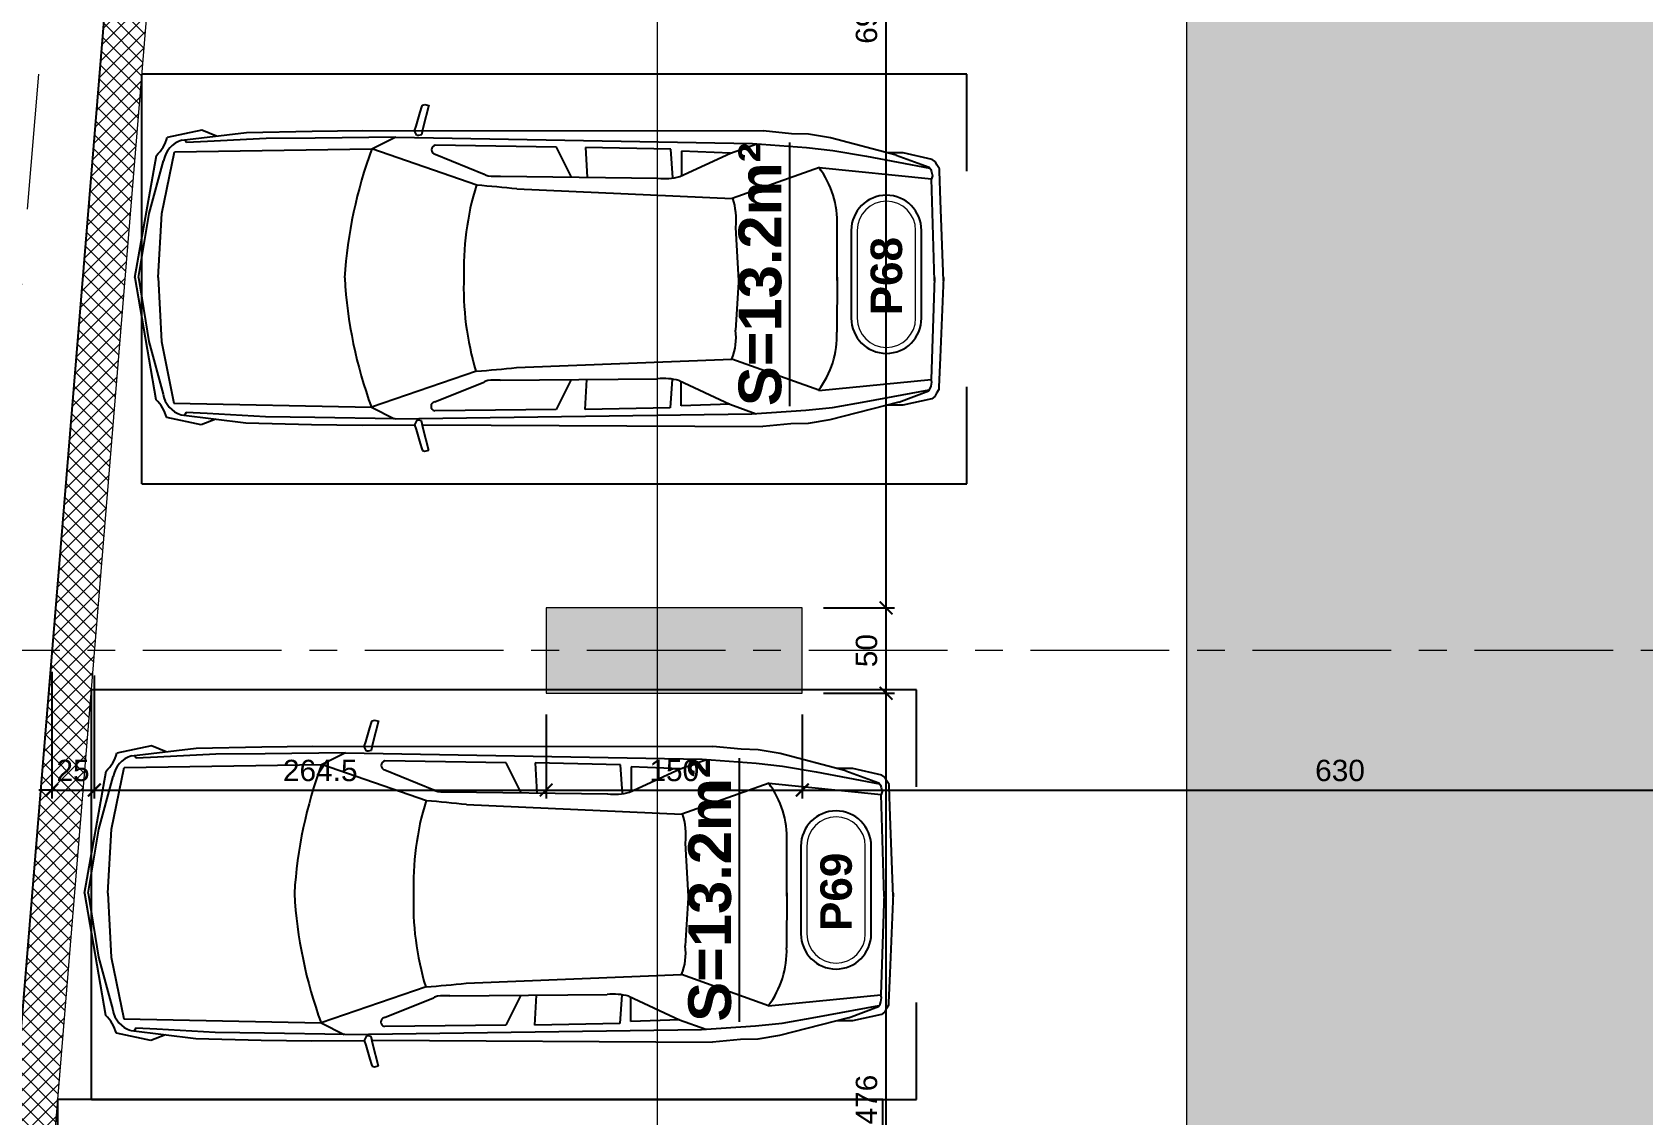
# Model space of a CAD drawing. Header units: centimetres. Extents: x 54080 to 84019, y -57712 to -39496.
# Drawn here: x 54572 to 55515, y -53094 to -52460 of the extents above; entities that cross this region are included whole.
import ezdxf
from ezdxf.enums import TextEntityAlignment as Align

# ---------------------------------------------------------------- set-up
doc = ezdxf.new("R2010")
doc.units = ezdxf.units.CM
doc.header["$LTSCALE"] = 50
doc.header["$MEASUREMENT"] = 0
for name, pattern in [('23486-A01$0${ Chain Double-Dash }', [0]), ('AXES', [2, 1.25, -0.25, 0.25, -0.25]), ('CACHE', [0.375, 0.25, -0.125]), ('CONTINU', [0]), ('Dot & Dashed', [335.138881, 158.75, -88.194444, 0, -88.194437])]:
    doc.linetypes.add(name, pattern=pattern)
doc.layers.get('0').update_dxf_attribs({"color": 8})
for name, color, linetype in [('AXES', 10, 'AXES'), ('BETON COUPE', 3, 'CONTINU'), ('BORD', 5, 'Continuous'), ('COTE 50ème', 1, 'Continuous'), ('FINI', 251, 'Continuous'), ('PILIER', 7, 'Continuous'), ('TEXTE', 7, 'Continuous')]:
    doc.layers.add(name, color=color, linetype=linetype)
for name, color, linetype, lineweight in [('BETON CACHE', 4, 'CACHE', 5), ('BETON HACHURE', 253, 'Continuous', 13), ('EXISTANT COUPE', 251, 'Continuous', 40), ('MACONNERIE COUPE', 7, 'Continuous', 30)]:
    doc.layers.add(name, color=color, linetype=linetype, lineweight=lineweight)
doc.layers.add('HORS GEL', color=7, linetype='CACHE', lineweight=15, true_color=0x00661a)
doc.layers.add('New_2D Drafting - General_Pen_No__4', color=252, linetype='Continuous', lineweight=13, true_color=0x696969)
doc.layers.add('PREFA MUR SUP TRAME', color=7, linetype='Continuous', true_color=0xd7c7ff)
doc.styles.add('BRMNAMES', font='swisseb.ttf', dxfattribs={"height": 20})
doc.styles.add('RS_TEXT_1.50', font='arial.ttf', dxfattribs={"height": 12.5})
doc.styles.add('RS_TXT_50', font='arial.ttf', dxfattribs={"height": 12.5})
doc.dimstyles.new('RS_50CM_LINEAIRE', dxfattribs={"dimscale": 5, "dimtxt": 12.5, "dimasz": 1.5, "dimexe": 1, "dimexo": 2.5, "dimgap": 1, "dimtad": 1, "dimdec": 1, "dimrnd": 0.5, "dimdsep": 46, "dimtxsty": 'RS_TXT_50', "dimblk1": 'ARCHTICK', "dimblk2": 'ARCHTICK', "dimsah": 1, "dimcen": 2.5, "dimdle": 1, "dimclrt": 4, "dimadec": 0, "dimazin": 2, "dimtfac": 1, "dimtdec": 1, "dimtix": 1, "dimtmove": 2, "dimatfit": 3, "dimfxl": 1, "dimtolj": 1, "dimtzin": 0, "dimarcsym": 0})

# ---------------------------------------------------------------- blocks, each defined once
blk = doc.blocks.new('A$C99aa3423')
at = {"layer": 'AXES', "lineweight": 5, "ltscale": 1.3}
blk.add_line((3195, -1960), (-1985, -1960), dxfattribs=at)
at = {"layer": 'HORS GEL', "linetype": '23486-A01$0${ Chain Double-Dash }', "ltscale": 1.2}
blk.add_line((-1265, -1195), (-1265, -4150), dxfattribs=at)
blk = doc.blocks.new('_ArchTick')
at = {"color": 0, "linetype": 'ByBlock', "const_width": 0.15}
blk.add_lwpolyline([(-0.5, -0.5), (0.5, 0.5)], dxfattribs=at)
blk = doc.blocks.new('*D1078')
at = {"layer": 'COTE 50ème', "color": 0, "lineweight": -2, "ltscale": 0.5, "transparency": 16777216}
for p, q in [((55071.72, -53328.36), (55071.72, -52842.36)), ((55035.17, -52847.36), (55076.72, -52847.36)), ((55035.17, -53323.36), (55076.72, -53323.36))]:
    blk.add_line(p, q, dxfattribs=at)
at = {"layer": 'Defpoints', "color": 0, "ltscale": 0.5, "transparency": 16777216}
for p in [(55022.67, -52847.36), (55071.72, -52847.36), (55022.67, -53323.36)]:
    blk.add_point(p, dxfattribs=at)
at = {"layer": 'COTE 50ème', "color": 0, "lineweight": -2, "ltscale": 0.5, "transparency": 16777216, "xscale": 7.5, "yscale": 7.5, "zscale": 7.5}
for p, rotation in [((55071.72, -52847.36), 90), ((55071.72, -53323.36), 270)]:
    blk.add_blockref('_ArchTick', p, dxfattribs=dict(at, rotation=rotation))
at = {"layer": 'COTE 50ème', "color": 4, "ltscale": 0.5, "transparency": 16777216, "insert": (55060.34, -53085.36), "char_height": 12.5, "attachment_point": 5, "rotation": 90, "style": 'RS_TXT_50'}
blk.add_mtext('\\A1;476', dxfattribs=at)
blk = doc.blocks.new('*D1079')
at = {"layer": 'COTE 50ème', "color": 0, "lineweight": -2, "ltscale": 0.5, "transparency": 16777216}
for p, q in [((55071.72, -52852.36), (55071.72, -52792.36)), ((55035.17, -52797.36), (55076.72, -52797.36)), ((55035.17, -52847.36), (55076.72, -52847.36))]:
    blk.add_line(p, q, dxfattribs=at)
at = {"layer": 'Defpoints', "color": 0, "ltscale": 0.5, "transparency": 16777216}
for p in [(55022.67, -52797.36), (55071.72, -52797.36), (55022.67, -52847.36)]:
    blk.add_point(p, dxfattribs=at)
at = {"layer": 'COTE 50ème', "color": 0, "lineweight": -2, "ltscale": 0.5, "transparency": 16777216, "xscale": 7.5, "yscale": 7.5, "zscale": 7.5}
for p, rotation in [((55071.72, -52797.36), 90), ((55071.72, -52847.36), 270)]:
    blk.add_blockref('_ArchTick', p, dxfattribs=dict(at, rotation=rotation))
at = {"layer": 'COTE 50ème', "color": 4, "ltscale": 0.5, "transparency": 16777216, "insert": (55060.34, -52822.36), "char_height": 12.5, "attachment_point": 5, "rotation": 90, "style": 'RS_TXT_50'}
blk.add_mtext('\\A1;50', dxfattribs=at)
blk = doc.blocks.new('*D1080')
at = {"layer": 'COTE 50ème', "color": 0, "lineweight": -2, "ltscale": 0.5, "transparency": 16777216}
for p, q in [((55071.72, -52802.36), (55071.72, -52102.36)), ((55035.17, -52107.36), (55076.72, -52107.36)), ((55035.17, -52797.36), (55076.72, -52797.36))]:
    blk.add_line(p, q, dxfattribs=at)
at = {"layer": 'Defpoints', "color": 0, "ltscale": 0.5, "transparency": 16777216}
for p in [(55022.67, -52107.36), (55071.72, -52107.36), (55022.67, -52797.36)]:
    blk.add_point(p, dxfattribs=at)
at = {"layer": 'COTE 50ème', "color": 0, "lineweight": -2, "ltscale": 0.5, "transparency": 16777216, "xscale": 7.5, "yscale": 7.5, "zscale": 7.5}
for p, rotation in [((55071.72, -52107.36), 90), ((55071.72, -52797.36), 270)]:
    blk.add_blockref('_ArchTick', p, dxfattribs=dict(at, rotation=rotation))
at = {"layer": 'COTE 50ème', "color": 4, "ltscale": 0.5, "transparency": 16777216, "insert": (55060.34, -52452.36), "char_height": 12.5, "attachment_point": 5, "rotation": 90, "style": 'RS_TXT_50'}
blk.add_mtext('\\A1;690', dxfattribs=at)
blk = doc.blocks.new('*D1125')
at = {"layer": 'COTE 50ème', "color": 0, "lineweight": -2, "ltscale": 0.5, "transparency": 16777216}
for p, q in [((54583.01, -52834.86), (54583.01, -52909.02)), ((54607.93, -52836.91), (54607.93, -52909.02)), ((54583.01, -52904.02), (54575.51, -52904.02)), ((54583.01, -52904.02), (54607.93, -52904.02)), ((54607.93, -52904.02), (54615.43, -52904.02))]:
    blk.add_line(p, q, dxfattribs=at)
at = {"layer": 'Defpoints', "color": 0, "ltscale": 0.5, "transparency": 16777216}
for p in [(54583.01, -52822.36), (54607.93, -52824.41), (54607.93, -52904.02)]:
    blk.add_point(p, dxfattribs=at)
at = {"layer": 'COTE 50ème', "color": 0, "lineweight": -2, "ltscale": 0.5, "transparency": 16777216, "xscale": 7.5, "yscale": 7.5, "zscale": 7.5}
blk.add_blockref('_ArchTick', (54583.01, -52904.02), dxfattribs=at)
at = {"layer": 'COTE 50ème', "color": 0, "lineweight": -2, "ltscale": 0.5, "transparency": 16777216, "xscale": 7.5, "yscale": 7.5, "zscale": 7.5, "rotation": 180}
blk.add_blockref('_ArchTick', (54607.93, -52904.02), dxfattribs=at)
at = {"layer": 'COTE 50ème', "color": 4, "ltscale": 0.5, "transparency": 16777216, "insert": (54595.47, -52892.64), "char_height": 12.5, "attachment_point": 5, "style": 'RS_TXT_50'}
blk.add_mtext('\\A1;25', dxfattribs=at)
blk = doc.blocks.new('*D1126')
at = {"layer": 'COTE 50ème', "color": 0, "lineweight": -2, "ltscale": 0.5, "transparency": 16777216}
for p, q in [((54607.93, -52836.91), (54607.93, -52909.02)), ((54872.67, -52859.86), (54872.67, -52909.02)), ((54602.93, -52904.02), (54877.67, -52904.02))]:
    blk.add_line(p, q, dxfattribs=at)
at = {"layer": 'Defpoints', "color": 0, "ltscale": 0.5, "transparency": 16777216}
for p in [(54607.93, -52824.41), (54872.67, -52847.36), (54872.67, -52904.02)]:
    blk.add_point(p, dxfattribs=at)
at = {"layer": 'COTE 50ème', "color": 0, "lineweight": -2, "ltscale": 0.5, "transparency": 16777216, "xscale": 7.5, "yscale": 7.5, "zscale": 7.5, "rotation": 180}
blk.add_blockref('_ArchTick', (54607.93, -52904.02), dxfattribs=at)
at = {"layer": 'COTE 50ème', "color": 0, "lineweight": -2, "ltscale": 0.5, "transparency": 16777216, "xscale": 7.5, "yscale": 7.5, "zscale": 7.5}
blk.add_blockref('_ArchTick', (54872.67, -52904.02), dxfattribs=at)
at = {"layer": 'COTE 50ème', "color": 4, "ltscale": 0.5, "transparency": 16777216, "insert": (54740.3, -52892.64), "char_height": 12.5, "attachment_point": 5, "style": 'RS_TXT_50'}
blk.add_mtext('\\A1;264.5', dxfattribs=at)
blk = doc.blocks.new('*D1127')
at = {"layer": 'COTE 50ème', "color": 0, "lineweight": -2, "ltscale": 0.5, "transparency": 16777216}
for p, q in [((54872.67, -52859.86), (54872.67, -52909.02)), ((55022.67, -52859.86), (55022.67, -52909.02)), ((54867.67, -52904.02), (55027.67, -52904.02))]:
    blk.add_line(p, q, dxfattribs=at)
at = {"layer": 'Defpoints', "color": 0, "ltscale": 0.5, "transparency": 16777216}
for p in [(54872.67, -52847.36), (55022.67, -52847.36), (55022.67, -52904.02)]:
    blk.add_point(p, dxfattribs=at)
at = {"layer": 'COTE 50ème', "color": 0, "lineweight": -2, "ltscale": 0.5, "transparency": 16777216, "xscale": 7.5, "yscale": 7.5, "zscale": 7.5, "rotation": 180}
blk.add_blockref('_ArchTick', (54872.67, -52904.02), dxfattribs=at)
at = {"layer": 'COTE 50ème', "color": 0, "lineweight": -2, "ltscale": 0.5, "transparency": 16777216, "xscale": 7.5, "yscale": 7.5, "zscale": 7.5}
blk.add_blockref('_ArchTick', (55022.67, -52904.02), dxfattribs=at)
at = {"layer": 'COTE 50ème', "color": 4, "ltscale": 0.5, "transparency": 16777216, "insert": (54947.67, -52892.64), "char_height": 12.5, "attachment_point": 5, "style": 'RS_TXT_50'}
blk.add_mtext('\\A1;150', dxfattribs=at)
blk = doc.blocks.new('*D1128')
at = {"layer": 'COTE 50ème', "color": 0, "lineweight": -2, "ltscale": 0.5, "transparency": 16777216}
for p, q in [((55022.67, -52859.86), (55022.67, -52909.02)), ((55652.67, -52914.86), (55652.67, -52899.02)), ((55017.67, -52904.02), (55657.67, -52904.02))]:
    blk.add_line(p, q, dxfattribs=at)
at = {"layer": 'Defpoints', "color": 0, "ltscale": 0.5, "transparency": 16777216}
for p in [(55022.67, -52847.36), (55652.67, -52904.02), (55652.67, -52927.36)]:
    blk.add_point(p, dxfattribs=at)
at = {"layer": 'COTE 50ème', "color": 0, "lineweight": -2, "ltscale": 0.5, "transparency": 16777216, "xscale": 7.5, "yscale": 7.5, "zscale": 7.5, "rotation": 180}
blk.add_blockref('_ArchTick', (55022.67, -52904.02), dxfattribs=at)
at = {"layer": 'COTE 50ème', "color": 0, "lineweight": -2, "ltscale": 0.5, "transparency": 16777216, "xscale": 7.5, "yscale": 7.5, "zscale": 7.5}
blk.add_blockref('_ArchTick', (55652.67, -52904.02), dxfattribs=at)
at = {"layer": 'COTE 50ème', "color": 4, "ltscale": 0.5, "transparency": 16777216, "insert": (55337.67, -52892.63), "char_height": 12.5, "attachment_point": 5, "style": 'RS_TXT_50'}
blk.add_mtext('\\A1;630', dxfattribs=at)
blk = doc.blocks.new('*D1398')
at = {"layer": 'COTE 50ème', "color": 0, "lineweight": -2, "ltscale": 0.5, "transparency": 16777216}
for p, q in [((54580.88, -52095.28), (54404.67, -54239.33)), ((54654.4, -52106.34), (54575.48, -52099.85)), ((54479.01, -54240.42), (54400.09, -54233.94))]:
    blk.add_line(p, q, dxfattribs=at)
at = {"layer": 'Defpoints', "color": 0, "ltscale": 0.5, "transparency": 16777216}
for p in [(54666.86, -52107.36), (54405.08, -54234.35), (54491.47, -54241.45)]:
    blk.add_point(p, dxfattribs=at)
at = {"layer": 'COTE 50ème', "color": 0, "lineweight": -2, "ltscale": 0.5, "transparency": 16777216, "xscale": 7.5, "yscale": 7.5, "zscale": 7.5}
for p, rotation in [((54580.47, -52100.26), 85.30167886990876), ((54405.08, -54234.35), 265.3016788699088)]:
    blk.add_blockref('_ArchTick', p, dxfattribs=dict(at, rotation=rotation))
at = {"layer": 'COTE 50ème', "color": 4, "ltscale": 0.5, "transparency": 16777216, "insert": (54481.43, -53166.37), "char_height": 12.5, "attachment_point": 5, "rotation": 85.30168, "style": 'RS_TXT_50'}
blk.add_mtext('\\A1;2141.5', dxfattribs=at)
blk = doc.blocks.new('*D1403')
at = {"layer": 'COTE 50ème', "color": 0, "lineweight": -2, "ltscale": 0.5, "transparency": 16777216}
for p, q in [((54749.74, -49513.65), (54359.63, -54260.32)), ((54841.37, -49526.19), (54744.35, -49518.22)), ((54452.08, -54262.9), (54355.06, -54254.92))]:
    blk.add_line(p, q, dxfattribs=at)
at = {"layer": 'Defpoints', "color": 0, "ltscale": 0.5, "transparency": 16777216}
for p in [(54853.83, -49527.22), (54360.04, -54255.33), (54464.54, -54263.92)]:
    blk.add_point(p, dxfattribs=at)
at = {"layer": 'COTE 50ème', "color": 0, "lineweight": -2, "ltscale": 0.5, "transparency": 16777216, "xscale": 7.5, "yscale": 7.5, "zscale": 7.5}
for p, rotation in [((54749.33, -49518.63), 85.30167751912303), ((54360.04, -54255.33), 265.301677519123)]:
    blk.add_blockref('_ArchTick', p, dxfattribs=dict(at, rotation=rotation))
at = {"layer": 'COTE 50ème', "color": 4, "ltscale": 0.5, "transparency": 16777216, "insert": (54543.34, -51886.05), "char_height": 12.5, "attachment_point": 5, "rotation": 85.30168, "style": 'RS_TXT_50'}
blk.add_mtext('\\A1;4752.5', dxfattribs=at)
blk = doc.blocks.new('PILIER')
at = {"color": 252}
blk.add_lwpolyline([(1.563, 1.2), (-1.437, 1.2, 1), (-1.437, -1.2), (1.563, -1.2, 1), (1.563, 1.2, -1)], format="xyb", dxfattribs=at)
at = {"color": 10, "lineweight": 20}
blk.add_lwpolyline([(1.563, 1), (-1.437, 1, 1), (-1.437, -1), (1.563, -1, 1)], format="xyb", close=True, dxfattribs=at)
at = {"color": 7, "style": 'BRMNAMES'}
blk.add_attdef('PILIER_TEXTE', text='', height=1.076, dxfattribs=at).set_placement((0, 0), align=Align.MIDDLE_CENTER)

msp = doc.modelspace()

# ---------------------------------------------------------------- hatches: boundary and pattern name
at = {"layer": 'BETON HACHURE', "transparency": 33554585}
h = msp.add_hatch(dxfattribs=at)
h.set_pattern_fill('ANSI37', color=256, scale=50, angle=270, style=0)
h.set_pattern_definition([(315, (861.459, 19655.393), (4.4194174, 4.4194174), []), (45, (861.459, 19655.393), (-4.4194174, 4.4194174), [])])
h.paths.add_polyline_path([(56357.67, -51847.22), (56382.67, -51847.22), (56382.67, -52172.22), (56357.67, -52172.22)], flags=0)
h.paths.add_polyline_path([(56357.67, -51847.22), (56382.67, -51847.22), (56382.67, -52172.22), (56357.67, -52172.22)], flags=0)
h.paths.add_polyline_path([(58537.67, -51987.36), (58537.67, -52037.36), (58617.67, -52037.36), (58617.67, -51987.36)], flags=0)
h.paths.add_polyline_path([(58157.67, -51987.36), (58157.67, -52037.36), (58237.67, -52037.36), (58237.67, -51987.36)], flags=0)
edge = h.paths.add_edge_path(flags=0)
edge.add_arc((58197.67, -50672.36), 40, 0, 360)
edge = h.paths.add_edge_path(flags=0)
edge.add_arc((58197.67, -49997.36), 40, 0, 360)
edge = h.paths.add_edge_path(flags=0)
edge.add_arc((58197.67, -51272.36), 40, 0, 360)
h.paths.add_polyline_path([(59277.67, -49527.22), (54853.83, -49527.22), (54464.54, -54263.92), (59277.59, -54736.58), (59277.67, -54713.51)])
edge = h.paths.add_edge_path(flags=0)
edge.add_arc((58197.67, -51272.36), 40, 0, 360)
h.paths.add_polyline_path([(56982.67, -49552.22), (56982.67, -49972.36), (57007.67, -49972.36), (57007.67, -49552.22), (58577.68, -49552.22), (58577.67, -50022.36), (58617.67, -50022.36), (58617.67, -49552.22), (59247.67, -49552.22), (59247.67, -51282.36), (58617.67, -51282.36), (58617.67, -50647.36), (58577.67, -50647.36), (58577.67, -51312.36), (59247.67, -51312.36), (59247.67, -52057.36), (58577.67, -52057.36), (58577.67, -53447.36), (58617.67, -53447.36), (58617.67, -52087.36), (59247.67, -52087.36), (59247.67, -54709.01), (58245.17, -54610.07), (58245.17, -54122.36), (58220.17, -54122.36), (58220.17, -54607.62), (56915.17, -54479.46), (56915.17, -54122.36), (56890.17, -54122.36), (56890.17, -54477.01), (55702.67, -54360.39), (55702.67, -54122.36), (55652.67, -54122.36), (55652.67, -54355.48), (54491.47, -54241.45), (54666.86, -52107.36), (54872.67, -52107.36), (54872.67, -52057.36), (54670.97, -52057.36), (54672.82, -52037.36), (54872.67, -52037.36), (54872.67, -51987.36), (54676.72, -51987.36), (54733.43, -51297.36), (54872.67, -51297.36), (54872.67, -51247.36), (54737.54, -51247.36), (54782.74, -50697.36), (54872.67, -50697.36), (54872.67, -50647.36), (54786.85, -50647.36), (54876.86, -49552.22), (55655.17, -49552.22), (55655.17, -49972.36), (55680.17, -49972.36), (55680.17, -49552.22)], flags=16)
h.paths.add_polyline_path([(58157.67, -51232.36), (58157.67, -51312.36), (58237.67, -51312.36), (58237.67, -51232.36)], flags=0)
at = {"layer": 'New_2D Drafting - General_Pen_No__4', "linetype": 'Continuous', "lineweight": 0, "true_color": 0xc7c8ca, "transparency": 33554546}
h = msp.add_hatch(color=9, dxfattribs=at)
edge = h.paths.add_edge_path()
edge.add_line((59247.67, -53474.77), (59247.67, -52087.36))
edge.add_line((59247.67, -52087.36), (58657.67, -52087.36))
edge.add_line((58657.67, -52087.36), (58657.67, -53253.16))
edge.add_arc((58307.67, -53253.16), 350, -93.08046, 0, ccw=False)
edge.add_line((58288.86, -53602.65), (58283.86, -53602.39))
edge.add_arc((58302.67, -53252.89), 350, 180, 266.91954, ccw=False)
edge.add_line((57952.67, -53252.89), (57952.67, -50634.86))
edge.add_arc((57492.67, -50634.86), 460, 0, 90)
edge.add_line((57492.67, -50174.86), (55707.67, -50174.86))
edge.add_arc((55707.67, -50634.86), 460, 90, 180)
edge.add_line((55247.67, -50634.86), (55247.67, -53323.54))
edge.add_arc((55707.67, -53323.54), 460, 180, 266.91954)
edge.add_line((55682.95, -53782.88), (57784.07, -53895.95))
edge.add_line((57784.07, -53895.95), (58492.95, -53934.1))
edge.add_arc((58611.23, -53278.74), 665.95, 259.76948, 342.88134)
edge = h.paths.add_edge_path(flags=16)
edge.add_line((57263.86, -53547.49), (55898.86, -53474.03))
edge.add_arc((55917.67, -53124.54), 350, 180, 266.91954, ccw=False)
edge.add_line((55567.67, -53124.54), (55567.67, -50844.86))
edge.add_arc((55917.67, -50844.86), 350, 90, 180, ccw=False)
edge.add_line((55917.67, -50494.86), (57282.67, -50494.86))
edge.add_arc((57282.67, -50844.86), 350, 0, 90, ccw=False)
edge.add_line((57632.67, -50844.86), (57632.67, -53198))
edge.add_arc((57282.67, -53198), 350, -93.08046, 0, ccw=False)
at = {"layer": 'PREFA MUR SUP TRAME'}
h = msp.add_hatch(color=256, dxfattribs=at)
h.paths.add_polyline_path([(57412.67, -51987.36), (57412.67, -52037.36), (57492.67, -52037.36), (57492.67, -51987.36)])
h.paths.add_polyline_path([(55702.67, -52412.36), (55682.67, -52412.36), (55682.67, -52087.36), (56127.67, -52087.36), (56127.67, -52412.36), (56107.67, -52412.36), (56107.67, -52107.36), (55917.67, -52107.36), (55917.67, -52412.36), (55892.67, -52412.36), (55892.67, -52107.36), (55702.67, -52107.36)])
h.paths.add_polyline_path([(55702.67, -52797.36), (55652.67, -52797.36), (55652.67, -52927.36), (55702.67, -52927.36)])
h.paths.add_polyline_path([(55022.67, -52847.36), (55022.67, -52797.36), (54872.67, -52797.36), (54872.67, -52847.36)])
h.paths.add_polyline_path([(55022.67, -53373.36), (55022.67, -53323.36), (54872.67, -53323.36), (54872.67, -53373.36)])
h.paths.add_polyline_path([(55702.67, -53222.36), (55652.67, -53222.36), (55652.67, -53372.36), (55702.67, -53372.36)])
h.paths.add_polyline_path([(55702.67, -53972.36), (55652.67, -53972.36), (55652.67, -54122.36), (55702.67, -54122.36)])
h.paths.add_polyline_path([(55022.67, -54067.36), (55022.67, -54017.36), (54872.67, -54017.36), (54872.67, -54067.36)])
h.paths.add_polyline_path([(55022.67, -52107.36), (55022.67, -52057.36), (54872.67, -52057.36), (54872.67, -52107.36)])
edge = h.paths.add_edge_path()
edge.add_arc((57452.67, -51272.36), 40, 0, 360)
edge = h.paths.add_edge_path()
edge.add_arc((57452.67, -50672.36), 40, 0, 360)
edge = h.paths.add_edge_path()
edge.add_arc((57572.67, -49997.36), 40, 0, 360)
h.paths.add_polyline_path([(56107.67, -53323.39), (56157.67, -53323.39), (56157.67, -53397.39), (56107.67, -53397.39)])

# ---------------------------------------------------------------- linework, layer by layer
at = {"layer": 'BETON CACHE', "color": 232, "linetype": 'Dot & Dashed', "ltscale": 0.01}
msp.add_lwpolyline([(59078.3, -54847.46), (57765.06, -54807.71), (54417.81, -54401.92), (54818.91, -49521.26), (58468.18, -49407.74), (59057.59, -49414.31)], close=True, dxfattribs=at)
at = {"layer": 'BETON COUPE', "lineweight": 5}
for points in [[(59277.67, -49527.22), (54853.83, -49527.22), (54464.54, -54263.92), (59277.59, -54736.58), (59277.67, -54713.51)], [(55022.67, -52847.36), (55022.67, -52797.36), (54872.67, -52797.36), (54872.67, -52847.36)]]:
    msp.add_lwpolyline(points, close=True, dxfattribs=at)
msp.add_lwpolyline([(58220.17, -54607.62), (56915.17, -54479.46), (56915.17, -54122.36), (56890.17, -54122.36), (56890.17, -54477.01), (55702.67, -54360.39), (55702.67, -54122.36), (55652.67, -54122.36), (55652.67, -54355.48), (54491.47, -54241.45), (54666.86, -52107.36), (54872.67, -52107.36), (54872.67, -52057.36), (54670.97, -52057.36), (54672.62, -52037.35), (54872.67, -52037.36), (54872.67, -51987.36), (54676.72, -51987.36), (54733.43, -51297.36), (54872.67, -51297.36), (54872.67, -51247.36)], dxfattribs=at)
at = {"layer": 'BORD'}
msp.add_lwpolyline([(59277.67, -54713.51), (59277.67, -49527.22), (54853.83, -49527.22), (54464.54, -54263.92), (59277.59, -54736.58)], close=True, dxfattribs=at)
at = {"layer": 'EXISTANT COUPE', "lineweight": 5}
msp.add_lwpolyline([(59247.67, -53474.77), (59247.67, -52087.36), (58657.67, -52087.36), (58657.67, -53253.16, -0.43005), (58288.86, -53602.65), (58283.86, -53602.39, -0.398553), (57952.67, -53252.89), (57952.67, -50634.86, 0.414214), (57492.67, -50174.86), (55707.67, -50174.86, 0.414214), (55247.67, -50634.86), (55247.67, -53323.54, 0.398553), (55682.95, -53782.88), (57784.07, -53895.95), (58492.95, -53934.1, 0.379424), (59247.67, -53474.77)], format="xyb", close=True, dxfattribs=at)
at = {"layer": 'FINI'}
for p, q in [((54635.84, -52724.77), (54635.84, -52484.77)), ((55119, -52484.77), (54635.84, -52484.77)), ((55119, -52541.61), (55119, -52484.77)), ((54799.77, -52503.85), (54800.24, -52502.94)), ((54800.24, -52502.94), (54801.62, -52502.49)), ((54803.9, -52502.98), (54800.56, -52515.74)), ((54801.62, -52502.49), (54803.87, -52503.08)), ((54796.45, -52515.24), (54798.82, -52507.04)), ((54798.82, -52507.04), (54799.77, -52503.85)), ((54670.86, -52517.58), (54650.7, -52521.78)), ((54659.24, -52523.46), (54697.14, -52518.93)), ((54679.48, -52521.04), (54670.86, -52517.58)), ((54697.14, -52518.93), (54735.54, -52518.06)), ((54735.54, -52518.06), (54765.26, -52517.73)), ((54784.5, -52521.64), (54737.41, -52522.15)), ((54765.26, -52517.73), (54999.83, -52517.93)), ((54770.56, -52528.39), (54784.12, -52521.64)), ((54784.5, -52521.64), (54993.51, -52525.31)), ((54795.5, -52517.97), (54796.45, -52515.24)), ((54796.85, -52520.73), (54795.5, -52517.97)), ((54797.76, -52520.74), (54796.85, -52520.73)), ((54799.59, -52520.31), (54797.76, -52520.74)), ((54800.56, -52515.74), (54799.59, -52520.31)), ((54800.07, -52518.07), (54800.57, -52518.07)), ((55016.3, -52519.58), (54999.83, -52517.93)), ((55026.37, -52519.93), (55016.3, -52519.58)), ((55039.19, -52522.07), (55026.37, -52519.93)), ((54647.42, -52566.33), (54654.93, -52530.27)), ((54654.93, -52530.27), (54770.56, -52528.39)), ((54662, -52524.8), (54661.19, -52523.23)), ((54674.34, -52524.21), (54662, -52524.8)), ((54708.61, -52522.46), (54674.34, -52524.21)), ((54737.41, -52522.15), (54708.61, -52522.46)), ((54832.04, -52549.73), (54770.56, -52528.39)), ((54878.77, -52527.55), (54807.69, -52526.35)), ((54887.45, -52545.02), (54878.77, -52527.55)), ((54945.6, -52528.75), (54895.74, -52527.59)), ((54895.74, -52527.59), (54896.74, -52545.15)), ((54946.76, -52545.53), (54945.6, -52528.75)), ((54950.87, -52544.68), (54980.6, -52530.95)), ((54951.96, -52529.83), (54951.93, -52544.06)), ((54980.6, -52530.95), (54951.96, -52529.83)), ((54980.6, -52530.95), (54996.01, -52525.51)), ((54993.51, -52525.31), (55025.08, -52527.72)), ((55025.08, -52527.72), (55040.65, -52529.38)), ((55077.71, -52532.17), (55039.19, -52522.07)), ((55040.65, -52529.38), (55060.34, -52532.82)), ((55081.81, -52530.76), (55072.69, -52530.86)), ((55098.77, -52534.69), (55081.81, -52530.76)), ((54631.74, -52603.79), (54644.31, -52532.37)), ((54640, -52566.31), (54648.55, -52535.56)), ((54807.68, -52531.65), (54836.3, -52543.38)), ((55032.69, -52539.34), (54981.6, -52557.47)), ((55032.55, -52539.33), (55098.32, -52546.04)), ((55060.34, -52532.82), (55097.35, -52539.8)), ((55077.71, -52532.17), (55096.99, -52539.28)), ((55096.99, -52539.28), (55097.92, -52540.64)), ((55097.92, -52540.64), (55098.4, -52542.01)), ((55100.62, -52536.04), (55098.77, -52534.69)), ((55101.55, -52537.86), (55100.62, -52536.04)), ((55102.95, -52540.13), (55101.55, -52537.86)), ((55102.96, -52541.5), (55102.95, -52540.13)), ((54845.84, -52544.46), (54938.13, -52545.71)), ((55098.88, -52544.29), (55098.32, -52546.04)), ((55100.12, -52605.74), (55098.32, -52546.04)), ((55098.4, -52542.01), (55098.88, -52544.29)), ((55103.6, -52558.78), (55102.96, -52541.5)), ((54855.38, -52551.9), (54981.6, -52557.47)), ((55105.42, -52605.75), (55103.6, -52558.78)), ((54633.84, -52603.79), (54640, -52566.31)), ((54645.32, -52603.82), (54647.42, -52566.33)), ((54985.51, -52605.52), (54983.69, -52574.45)), ((55043.03, -52605.62), (55043.1, -52573.51)), ((54631.74, -52603.79), (54644.02, -52675.26)), ((54633.84, -52603.79), (54639.84, -52641.3)), ((54645.32, -52603.82), (54647.27, -52641.32)), ((54985.51, -52603.53), (54983.57, -52634.59)), ((55043.04, -52603.66), (55042.97, -52635.77)), ((55100.12, -52603.78), (55098.08, -52663.47)), ((55105.42, -52603.79), (55103.41, -52650.75)), ((54639.84, -52641.3), (54648.27, -52672.08)), ((54647.27, -52641.32), (54654.62, -52677.4)), ((54855.16, -52656.6), (54981.41, -52651.56)), ((55032.42, -52669.9), (54981.41, -52651.56)), ((55103.41, -52650.75), (55102.7, -52668.03)), ((54831.82, -52658.67), (54770.25, -52679.76)), ((54845.6, -52664.01), (54937.89, -52663.14)), ((54946.51, -52663.35), (54945.28, -52680.12)), ((54807.38, -52676.66), (54836.05, -52665.05)), ((54887.21, -52663.61), (54878.45, -52681.05)), ((54895.42, -52681.08), (54896.49, -52663.53)), ((54950.62, -52664.22), (54980.29, -52678.07)), ((54951.65, -52679.08), (54951.68, -52664.72)), ((55032.28, -52669.91), (55098.08, -52663.47)), ((55060.05, -52676.53), (55097.08, -52669.7)), ((55079.25, -52676.82), (55096.72, -52670.22)), ((55096.72, -52670.22), (55097.66, -52668.87)), ((55097.66, -52668.87), (55098.14, -52667.5)), ((55098.63, -52665.22), (55098.08, -52663.47)), ((55098.14, -52667.5), (55098.63, -52665.22)), ((55101.27, -52671.66), (55100.33, -52673.48)), ((55102.68, -52669.4), (55101.27, -52671.66)), ((55102.7, -52668.03), (55102.68, -52669.4)), ((55119, -52724.77), (55119, -52667.93)), ((54654.62, -52677.4), (54770.25, -52679.76)), ((54770.25, -52679.76), (54783.78, -52686.56)), ((54878.45, -52681.05), (54807.37, -52681.96)), ((54945.28, -52680.12), (54895.42, -52681.08)), ((54980.29, -52678.07), (54951.65, -52679.08)), ((54980.29, -52678.07), (54995.68, -52683.58)), ((54993.18, -52683.76), (55024.76, -52681.49)), ((55024.76, -52681.49), (55040.33, -52679.89)), ((55079.25, -52676.82), (55038.85, -52687.19)), ((55040.33, -52679.89), (55060.05, -52676.53)), ((55081.51, -52678.68), (55072.51, -52678.55)), ((55098.48, -52674.82), (55081.51, -52678.68)), ((55100.33, -52673.48), (55098.48, -52674.82)), ((54670.51, -52690.16), (54650.36, -52685.88)), ((54658.91, -52684.23), (54696.79, -52688.92)), ((54661.67, -52682.9), (54660.86, -52684.47)), ((54674.01, -52683.54), (54661.67, -52682.9)), ((54679.13, -52686.73), (54670.51, -52690.16)), ((54708.27, -52685.43), (54674.01, -52683.54)), ((54696.79, -52688.92), (54735.19, -52689.95)), ((54737.08, -52685.86), (54708.27, -52685.43)), ((54735.19, -52689.95), (54764.9, -52690.4)), ((54784.16, -52686.57), (54737.08, -52685.86)), ((54764.9, -52690.4), (54795.5, -52690.07)), ((54784.16, -52686.57), (54993.18, -52683.76)), ((54796.85, -52687.35), (54795.5, -52690.11)), ((54795.5, -52690.11), (54796.45, -52692.85)), ((54797.76, -52687.34), (54796.85, -52687.35)), ((54799.59, -52687.78), (54797.76, -52687.34)), ((54800.56, -52692.34), (54799.59, -52687.78)), ((54800.07, -52690.02), (54800.57, -52690.02)), ((54800.57, -52690.02), (54999.47, -52691.17)), ((55015.95, -52689.59), (54999.47, -52691.17)), ((55026.02, -52689.28), (55015.95, -52689.59)), ((55038.85, -52687.19), (55026.02, -52689.28)), ((54796.45, -52692.85), (54798.82, -52701.05)), ((54798.82, -52701.05), (54799.77, -52704.24)), ((54803.9, -52705.11), (54800.56, -52692.34)), ((54799.77, -52704.24), (54800.24, -52705.15)), ((54800.24, -52705.15), (54801.62, -52705.59)), ((54801.62, -52705.59), (54803.87, -52705)), ((54635.84, -52724.77), (55119, -52724.77)), ((54606.37, -53085.36), (54606.37, -52845.36)), ((55089.53, -52845.36), (54606.37, -52845.36)), ((55089.53, -52902.2), (55089.53, -52845.36)), ((54766.98, -52875.83), (54769.35, -52867.63)), ((54769.35, -52867.63), (54770.3, -52864.44)), ((54770.3, -52864.44), (54770.77, -52863.53)), ((54770.77, -52863.53), (54772.15, -52863.09)), ((54774.43, -52863.57), (54771.09, -52876.34)), ((54772.15, -52863.09), (54774.4, -52863.68)), ((54641.39, -52878.17), (54621.23, -52882.37)), ((54629.77, -52884.05), (54667.67, -52879.52)), ((54650.01, -52881.63), (54641.39, -52878.17)), ((54667.67, -52879.52), (54706.07, -52878.65)), ((54706.07, -52878.65), (54735.79, -52878.33)), ((54735.79, -52878.33), (54970.36, -52878.52)), ((54766.03, -52878.57), (54766.98, -52875.83)), ((54767.38, -52881.33), (54766.03, -52878.57)), ((54771.09, -52876.34), (54770.12, -52880.9)), ((54770.6, -52878.66), (54771.1, -52878.66)), ((54986.83, -52880.17), (54970.36, -52878.52)), ((54996.9, -52880.52), (54986.83, -52880.17)), ((54625.45, -52890.87), (54741.09, -52888.98)), ((54632.53, -52885.39), (54631.72, -52883.82)), ((54644.87, -52884.8), (54632.53, -52885.39)), ((54679.14, -52883.06), (54644.87, -52884.8)), ((54707.94, -52882.75), (54679.14, -52883.06)), ((54755.03, -52882.23), (54707.94, -52882.75)), ((54741.09, -52888.98), (54754.65, -52882.24)), ((54802.57, -52910.33), (54741.09, -52888.98)), ((54755.03, -52882.23), (54964.03, -52885.91)), ((54768.29, -52881.34), (54767.38, -52881.33)), ((54770.12, -52880.9), (54768.29, -52881.34)), ((54849.29, -52888.15), (54778.22, -52886.94)), ((54857.98, -52905.62), (54849.29, -52888.15)), ((54916.12, -52889.35), (54866.27, -52888.18)), ((54866.27, -52888.18), (54867.26, -52905.74)), ((54917.29, -52906.12), (54916.12, -52889.35)), ((54951.13, -52891.54), (54966.54, -52886.1)), ((54964.03, -52885.91), (54995.61, -52888.31)), ((54995.61, -52888.31), (55011.17, -52889.97)), ((55009.72, -52882.67), (54996.9, -52880.52)), ((55048.24, -52892.77), (55009.72, -52882.67)), ((54602.27, -52964.38), (54614.84, -52892.97)), ((54610.53, -52926.9), (54619.08, -52896.16)), ((54617.95, -52926.92), (54625.45, -52890.87)), ((54778.21, -52892.24), (54806.83, -52903.97)), ((54921.4, -52905.27), (54951.13, -52891.54)), ((54922.49, -52890.42), (54922.46, -52904.65)), ((54951.13, -52891.54), (54922.49, -52890.42)), ((55011.17, -52889.97), (55030.87, -52893.41)), ((55030.87, -52893.41), (55067.88, -52900.4)), ((55052.34, -52891.35), (55043.22, -52891.45)), ((55048.24, -52892.77), (55067.52, -52899.87)), ((55069.3, -52895.28), (55052.34, -52891.35)), ((55071.15, -52896.63), (55069.3, -52895.28)), ((55072.08, -52898.45), (55071.15, -52896.63)), ((55073.48, -52900.72), (55072.08, -52898.45)), ((54816.37, -52905.05), (54908.66, -52906.3)), ((55003.22, -52899.93), (54952.13, -52918.06)), ((55003.08, -52899.92), (55068.85, -52906.63)), ((55067.52, -52899.87), (55068.45, -52901.23)), ((55068.45, -52901.23), (55068.92, -52902.6)), ((55069.41, -52904.88), (55068.85, -52906.63)), ((55070.65, -52966.33), (55068.85, -52906.63)), ((55068.92, -52902.6), (55069.41, -52904.88)), ((55073.49, -52902.09), (55073.48, -52900.72)), ((55074.13, -52919.38), (55073.49, -52902.09)), ((54825.91, -52912.5), (54952.13, -52918.06)), ((54604.37, -52964.39), (54610.53, -52926.9)), ((54615.85, -52964.41), (54617.95, -52926.92)), ((55075.94, -52966.34), (55074.13, -52919.38)), ((54956.04, -52966.11), (54954.22, -52935.04)), ((55013.56, -52966.21), (55013.63, -52934.1)), ((54602.27, -52964.38), (54614.55, -53035.85)), ((54604.37, -52964.39), (54610.37, -53001.9)), ((54615.85, -52964.41), (54617.8, -53001.91)), ((54956.04, -52964.12), (54954.09, -52995.18)), ((55013.56, -52964.25), (55013.5, -52996.36)), ((55070.65, -52964.37), (55068.6, -53024.06)), ((55075.95, -52964.38), (55073.93, -53011.34)), ((54610.37, -53001.9), (54618.8, -53032.68)), ((54617.8, -53001.91), (54625.15, -53037.99)), ((54825.69, -53017.19), (54951.94, -53012.15)), ((55002.95, -53030.49), (54951.94, -53012.15)), ((55073.93, -53011.34), (55073.23, -53028.62)), ((54802.35, -53019.27), (54740.78, -53040.36)), ((54777.91, -53037.25), (54806.58, -53025.64)), ((54816.13, -53024.6), (54908.42, -53023.73)), ((54857.74, -53024.21), (54848.98, -53041.64)), ((54865.95, -53041.67), (54867.02, -53024.12)), ((54917.04, -53023.95), (54915.81, -53040.72)), ((54921.15, -53024.82), (54950.82, -53038.67)), ((54922.18, -53039.67), (54922.21, -53025.31)), ((55002.81, -53030.5), (55068.6, -53024.06)), ((55030.58, -53037.13), (55067.61, -53030.29)), ((55049.78, -53037.41), (55067.25, -53030.82)), ((55067.25, -53030.82), (55068.19, -53029.46)), ((55068.19, -53029.46), (55068.66, -53028.09)), ((55069.16, -53025.82), (55068.6, -53024.06)), ((55068.66, -53028.09), (55069.16, -53025.82)), ((55073.21, -53029.99), (55071.8, -53032.26)), ((55073.23, -53028.62), (55073.21, -53029.99)), ((55089.53, -53085.36), (55089.53, -53028.52)), ((54625.15, -53037.99), (54740.78, -53040.36)), ((54740.78, -53040.36), (54754.31, -53047.16)), ((54915.81, -53040.72), (54865.95, -53041.67)), ((54950.82, -53038.67), (54922.18, -53039.67)), ((54950.82, -53038.67), (54966.21, -53044.17)), ((54995.29, -53042.08), (55010.86, -53040.49)), ((55049.78, -53037.41), (55009.38, -53047.78)), ((55010.86, -53040.49), (55030.58, -53037.13)), ((55052.03, -53039.28), (55043.04, -53039.14)), ((55069.01, -53035.42), (55052.03, -53039.28)), ((55070.86, -53034.07), (55069.01, -53035.42)), ((55071.8, -53032.26), (55070.86, -53034.07)), ((54641.04, -53050.76), (54620.89, -53046.47)), ((54629.44, -53044.83), (54667.32, -53049.51)), ((54632.2, -53043.5), (54631.38, -53045.07)), ((54644.54, -53044.14), (54632.2, -53043.5)), ((54649.66, -53047.33), (54641.04, -53050.76)), ((54678.8, -53046.02), (54644.54, -53044.14)), ((54667.32, -53049.51), (54705.71, -53050.54)), ((54707.6, -53046.46), (54678.8, -53046.02)), ((54754.69, -53047.16), (54707.6, -53046.46)), ((54754.69, -53047.16), (54963.71, -53044.35)), ((54767.38, -53047.95), (54766.03, -53050.71)), ((54768.29, -53047.94), (54767.38, -53047.95)), ((54770.12, -53048.37), (54768.29, -53047.94)), ((54771.09, -53052.94), (54770.12, -53048.37)), ((54848.98, -53041.64), (54777.9, -53042.55)), ((54963.71, -53044.35), (54995.29, -53042.08)), ((54986.48, -53050.18), (54970, -53051.76)), ((54996.55, -53049.88), (54986.48, -53050.18)), ((55009.38, -53047.78), (54996.55, -53049.88)), ((54705.71, -53050.54), (54735.43, -53050.99)), ((54735.43, -53050.99), (54766.03, -53050.66)), ((54766.03, -53050.71), (54766.98, -53053.44)), ((54766.98, -53053.44), (54769.35, -53061.64)), ((54770.6, -53050.61), (54771.1, -53050.61)), ((54774.43, -53065.7), (54771.09, -53052.94)), ((54771.1, -53050.61), (54970, -53051.76)), ((54769.35, -53061.64), (54770.3, -53064.83)), ((54770.3, -53064.83), (54770.77, -53065.74)), ((54770.77, -53065.74), (54772.15, -53066.18)), ((54772.15, -53066.18), (54774.4, -53065.6)), ((54586.65, -53325.36), (54586.65, -53085.36)), ((55069.81, -53085.36), (54586.65, -53085.36)), ((54606.37, -53085.36), (55089.53, -53085.36)), ((55069.81, -53142.2), (55069.81, -53085.36))]:
    msp.add_line(p, q, dxfattribs=at)
for centre, major_axis, ratio, start_param, end_param in [((54628.72, -52515.75), (-22.79, 0.28), 1, 2.33652, 2.886122), ((54663.32, -52537.83), (-14.94, 0.38), 1, -1.269219, -0.12741), ((54957.09, -52612.23), (30.21, 230.33), 0.871542, 1.314587, 1.649297), ((54808.22, -52529), (2.56, 0.88), 1, 1.435807, 4.182632), ((54989.77, -52571.43), (53.36, 0.57), 1, -0.04965, 0.632628), ((54994.12, -52599.29), (-169.78, 1.6), 1, -0.287391, 0.04404), ((54742.41, -53640.11), (232.64, 1069.03), 1, 0.110836, 0.132256), ((54842.08, -52532.7), (5.81, 10.66), 1, 3.144817, 3.358791), ((54843.36, -52464.34), (-80.15, 0.77), 0.999999, 1.522288, 1.611465), ((54941.72, -52511), (34.89, 0.83), 1, 4.585523, 4.953624), ((54939.76, -52570.1), (-44.14, 0.78), 1, 3.06056, 3.452838), ((54957.13, -52596.7), (-29.26, 230.45), 0.871538, 1.492296, 1.827005), ((54994.09, -52609.78), (-169.79, 0.75), 1, -0.03434, 0.297091), ((54939.62, -52638.75), (-44.24, 1.25), 0.85675, 2.830193, 3.284587), ((54989.63, -52637.63), (53.36, 0.48), 1, -0.656582, 0.025696), ((54746.7, -51567.94), (1092.99, 48.28), 1, -1.537057, -1.515637), ((54941.33, -52697.86), (-34.89, 0.82), 1, 4.466762, 4.834863), ((54663.05, -52669.87), (14.94, 0.38), 1, 3.264527, 4.406336), ((54841.78, -52675.75), (12.07, 1.35), 1, 1.736829, 1.950804), ((54842.78, -52744.11), (-80.13, 2.06), 1, 4.702988, 4.792166), ((54628.35, -52691.82), (22.65, 2.55), 1, 0.151456, 0.701058), ((54807.91, -52679.31), (2.56, 0.88), 1, 1.435807, 4.182632), ((54599.24, -52876.34), (-22.79, 0.28), 1, 2.33652, 2.886122), ((54633.85, -52898.43), (-14.94, 0.38), 1, -1.269219, -0.12741), ((54927.62, -52972.82), (30.21, 230.33), 0.871542, 1.314587, 1.649297), ((54778.75, -52889.59), (2.56, 0.88), 1, 1.435807, 4.182632), ((54812.61, -52893.29), (5.81, 10.66), 1, 3.144817, 3.358791), ((54813.89, -52824.93), (-80.15, 0.77), 0.999999, 1.522288, 1.611465), ((54912.25, -52871.59), (34.89, 0.83), 1, 4.585523, 4.953624), ((54960.3, -52932.03), (53.36, 0.57), 1, -0.04965, 0.632628), ((54964.64, -52959.89), (-169.78, 1.6), 1, -0.287391, 0.04404), ((54712.94, -54000.7), (232.64, 1069.03), 1, 0.110836, 0.132256), ((54910.29, -52930.69), (-44.14, 0.78), 1, 3.06056, 3.452838), ((54927.65, -52957.29), (-29.26, 230.45), 0.871538, 1.492296, 1.827005), ((54964.62, -52970.38), (-169.79, 0.75), 1, -0.03434, 0.297091), ((54910.15, -52999.35), (-44.24, 1.25), 0.85675, 2.830193, 3.284587), ((54960.16, -52998.22), (53.36, 0.48), 1, -0.656582, 0.025696), ((54717.23, -51928.53), (1092.99, 48.28), 1, -1.537057, -1.515637), ((54812.31, -53036.35), (12.07, 1.35), 1, 1.736829, 1.950804), ((54813.31, -53104.71), (-80.13, 2.06), 1, 4.702988, 4.792166), ((54911.86, -53058.46), (-34.89, 0.82), 1, 4.466762, 4.834863), ((54598.88, -53052.41), (22.65, 2.55), 1, 0.151456, 0.701058), ((54633.57, -53030.47), (14.94, 0.38), 1, 3.264527, 4.406336), ((54778.44, -53039.9), (2.56, 0.88), 1, 1.435807, 4.182632)]:
    msp.add_ellipse(centre, major_axis=major_axis, ratio=ratio, start_param=start_param, end_param=end_param, dxfattribs=at)

# ---------------------------------------------------------------- block references
at = {"layer": 'MACONNERIE COUPE', "lineweight": 5, "ltscale": 0.5}
msp.add_blockref('A$C99aa3423', (56202.67, -50862.36), dxfattribs=at)
at = {"layer": 'PILIER', "xscale": 17.145, "yscale": 17.145, "zscale": 17.145, "rotation": 89.99999999999999}
for p, values in [((55071.92, -52603.04), {'PILIER_TEXTE': 'P68'}), ((55042.45, -52963.63), {'PILIER_TEXTE': 'P69'})]:
    msp.add_blockref('PILIER', p, dxfattribs=at).add_auto_attribs(values)

# ---------------------------------------------------------------- texts
at = {"layer": 'TEXTE', "char_height": 25, "width": 958.4363, "attachment_point": 5, "rotation": 90, "style": 'RS_TEXT_1.50'}
for insert in [(54998.06, -52601.96), (54968.59, -52962.55)]:
    msp.add_mtext('{\\fArial|b1|i0|c0|p34;\\LS=13.2m²}', dxfattribs=dict(at, insert=insert))

# ---------------------------------------------------------------- dimensions: what is measured, and where the dimension line sits
at = {"layer": 'COTE 50ème', "ltscale": 0.5}
dim = msp.add_aligned_dim(p1=(54853.83, -49527.22), p2=(54464.54, -54263.92), distance=-104.85, dimstyle='RS_50CM_LINEAIRE', dxfattribs=at)
dim.commit()
dim.dimension.update_dxf_attribs({"geometry": '*D1403', "text_midpoint": (54543.34, -51886.05)})
for base, p1, p2, angle, picture, middle in [((54405.08, -54234.35), (54666.86, -52107.36), (54491.47, -54241.45), 85.30168, '*D1398', (54481.43, -53166.37)), ((55071.72, -52107.36), (55022.67, -52797.36), (55022.67, -52107.36), 90, '*D1080', (55060.34, -52452.36)), ((55071.72, -52797.36), (55022.67, -52847.36), (55022.67, -52797.36), 90, '*D1079', (55060.34, -52822.36)), ((55071.72, -52847.36), (55022.67, -53323.36), (55022.67, -52847.36), 90, '*D1078', (55060.34, -53085.36))]:
    dim = msp.add_linear_dim(base=base, p1=p1, p2=p2, angle=angle, dimstyle='RS_50CM_LINEAIRE', dxfattribs=at)
    dim.commit()
    dim.dimension.update_dxf_attribs({"geometry": picture, "text_midpoint": middle})
for base, p1, p2, picture, middle in [((54607.93, -52904.02), (54583.01, -52822.36), (54607.93, -52824.41), '*D1125', (54595.47, -52892.64)), ((54872.67, -52904.02), (54607.93, -52824.41), (54872.67, -52847.36), '*D1126', (54740.3, -52892.64)), ((55022.67, -52904.02), (54872.67, -52847.36), (55022.67, -52847.36), '*D1127', (54947.67, -52892.64)), ((55652.67, -52904.02), (55022.67, -52847.36), (55652.67, -52927.36), '*D1128', (55337.67, -52892.63))]:
    dim = msp.add_linear_dim(base=base, p1=p1, p2=p2, dimstyle='RS_50CM_LINEAIRE', dxfattribs=at)
    dim.commit()
    dim.dimension.update_dxf_attribs({"geometry": picture, "text_midpoint": middle})

doc.saveas('drawing.dxf')
